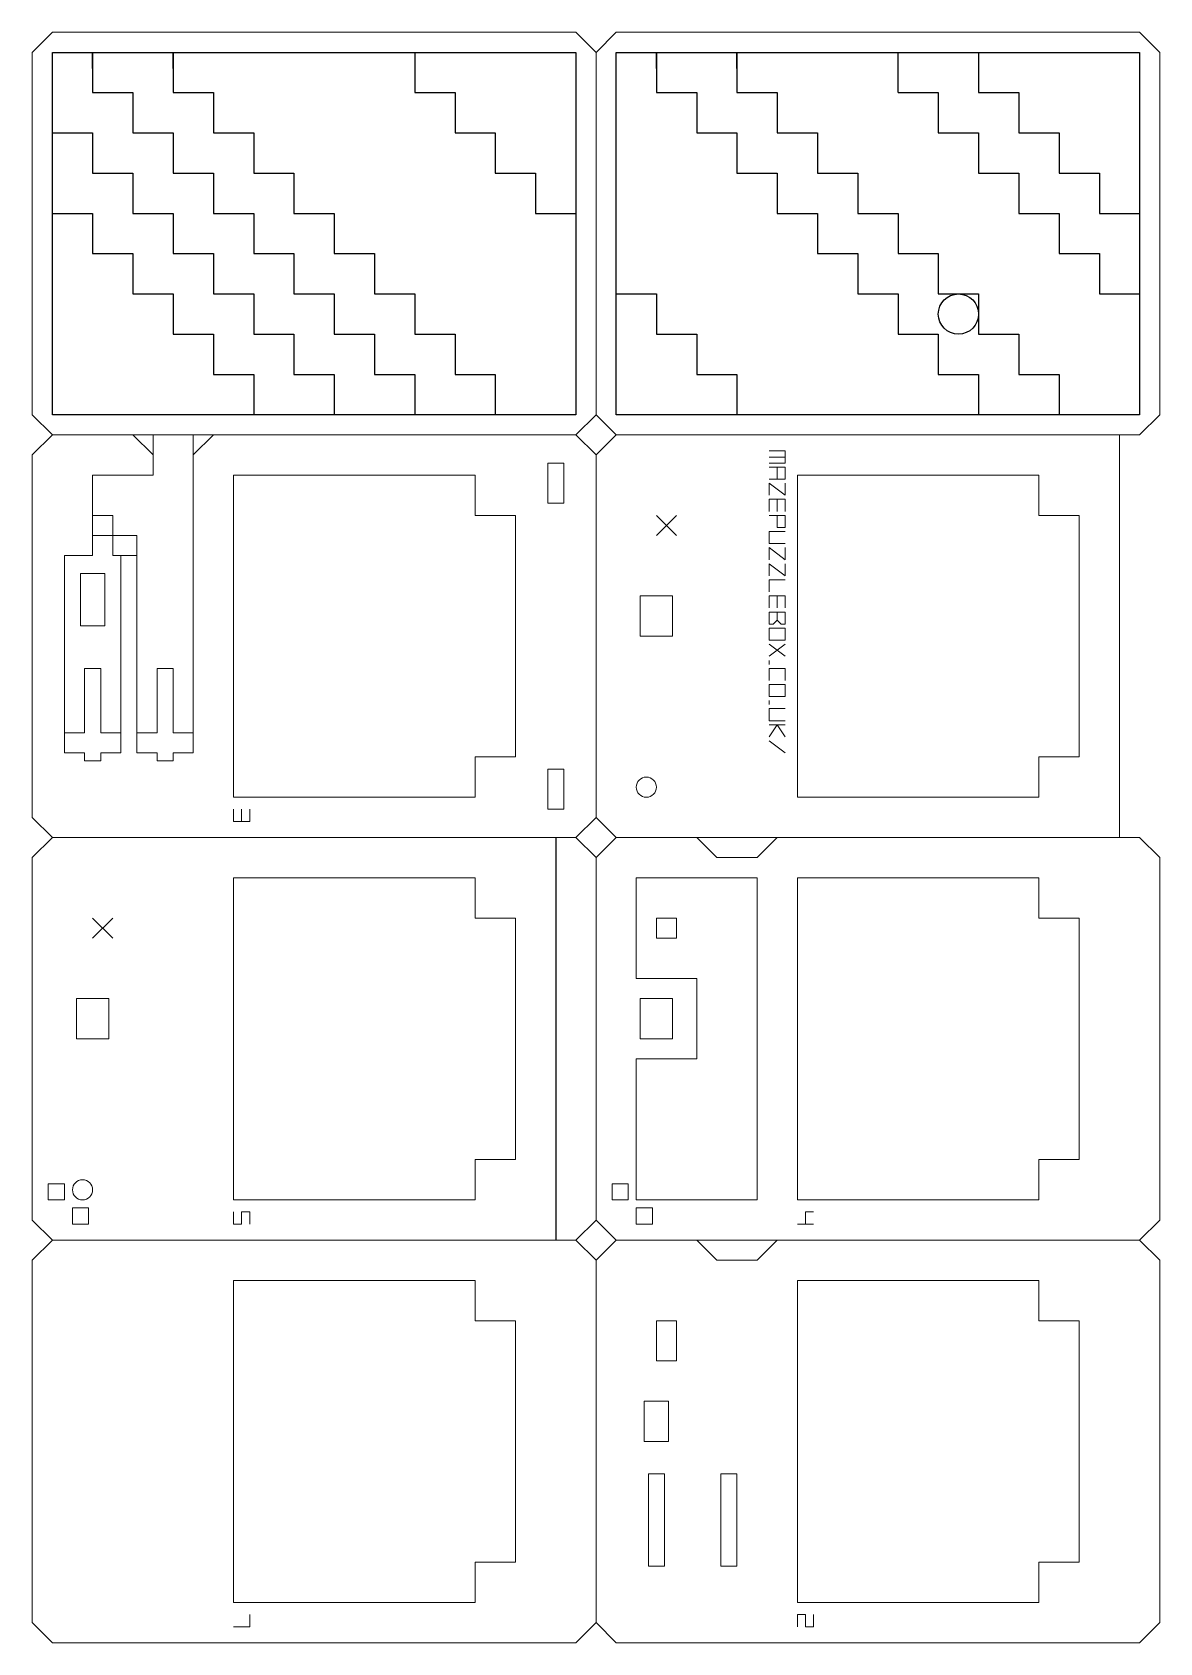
# Model space of a CAD drawing. Header units: millimetres. Extents: x 0 to 280, y 0 to 400.
import ezdxf

# ---------------------------------------------------------------- set-up
doc = ezdxf.new("R2010")
doc.units = ezdxf.units.MM
for name, color, linetype, lineweight in [('cuts', 7, 'CONTINUOUS', 0), ('etch', 5, 'CONTINUOUS', 5), ('patterns', 3, 'CONTINUOUS', 0)]:
    doc.layers.add(name, color=color, linetype=linetype, lineweight=lineweight)

msp = doc.modelspace()

# ---------------------------------------------------------------- linework, layer by layer
at = {"layer": 'cuts', "color": 7}
for p, q in [((0, 395), (5, 400)), ((135, 400), (5, 400)), ((135, 400), (140, 395)), ((145, 400), (140, 395)), ((275, 400), (145, 400)), ((275, 400), (280, 395)), ((0, 395), (0, 305)), ((140, 395), (140, 305)), ((280, 305), (280, 395)), ((0, 305), (5, 300)), ((135, 300), (140, 305)), ((140, 305), (145, 300)), ((280, 305), (275, 300)), ((0, 295), (5, 300)), ((135, 300), (5, 300)), ((25, 300), (30, 295)), ((30, 300), (30, 290)), ((40, 295), (45, 300)), ((40, 221), (40, 300)), ((135, 300), (140, 295)), ((140, 295), (145, 300)), ((275, 300), (145, 300)), ((270, 300), (270, 200)), ((0, 295), (0, 205)), ((128, 293), (132, 293)), ((128, 283), (128, 293)), ((132, 293), (132, 283)), ((140, 295), (140, 205)), ((15, 290), (15, 270)), ((30, 290), (15, 290)), ((50, 290), (50, 210)), ((110, 290), (50, 290)), ((110, 280), (110, 290)), ((190, 210), (190, 290)), ((250, 290), (190, 290)), ((250, 280), (250, 290)), ((15, 280), (20, 280)), ((20, 280), (20, 270)), ((120, 280), (110, 280)), ((120, 220), (120, 280)), ((132, 283), (128, 283)), ((260, 280), (250, 280)), ((260, 220), (260, 280)), ((20, 275), (15, 275)), ((20, 275), (26, 275)), ((26, 275), (26, 221)), ((8, 221), (8, 270)), ((8, 270), (15, 270)), ((20, 270), (26, 270)), ((22, 270), (22, 221)), ((12, 265.55), (12, 252.55)), ((18, 265.55), (12, 265.55)), ((18, 252.55), (18, 265.55)), ((151, 260), (151, 250)), ((159, 260), (151, 260)), ((159, 250), (159, 260)), ((12, 252.55), (18, 252.55)), ((151, 250), (159, 250)), ((13, 226), (13, 242)), ((13, 242), (17, 242)), ((17, 242), (17, 226)), ((31, 226), (31, 242)), ((31, 242), (35, 242)), ((35, 242), (35, 226)), ((8, 226), (13, 226)), ((17, 226), (22, 226)), ((26, 226), (31, 226)), ((35, 226), (40, 226)), ((8, 221), (13, 221)), ((13, 221), (13, 219)), ((17, 219), (17, 221)), ((17, 221), (22, 221)), ((26, 221), (31, 221)), ((31, 221), (31, 219)), ((35, 219), (35, 221)), ((35, 221), (40, 221)), ((110, 210), (110, 220)), ((110, 220), (120, 220)), ((250, 210), (250, 220)), ((250, 220), (260, 220)), ((13, 219), (17, 219)), ((31, 219), (35, 219)), ((132, 217), (128, 217)), ((128, 217), (128, 207)), ((132, 207), (132, 217)), ((50, 210), (110, 210)), ((190, 210), (250, 210)), ((0, 205), (5, 200)), ((128, 207), (132, 207)), ((140, 205), (135, 200)), ((140, 205), (145, 200)), ((5, 200), (0, 195)), ((135, 200), (5, 200)), ((135, 200), (140, 195)), ((140, 195), (145, 200)), ((275, 200), (145, 200)), ((165, 200), (170, 195)), ((180, 195), (185, 200)), ((280, 195), (275, 200)), ((0, 195), (0, 105)), ((140, 105), (140, 195)), ((170, 195), (180, 195)), ((280, 105), (280, 195)), ((50, 190), (50, 110)), ((110, 190), (50, 190)), ((110, 180), (110, 190)), ((190, 190), (190, 110)), ((250, 190), (190, 190)), ((250, 180), (250, 190)), ((120, 180), (110, 180)), ((120, 120), (120, 180)), ((160, 180), (155, 180)), ((155, 180), (155, 175)), ((160, 175), (160, 180)), ((260, 180), (250, 180)), ((260, 120), (260, 180)), ((155, 175), (160, 175)), ((11, 160), (11, 150)), ((19, 160), (11, 160)), ((19, 150), (19, 160)), ((151, 160), (151, 150)), ((159, 160), (151, 160)), ((159, 150), (159, 160)), ((11, 150), (19, 150)), ((151, 150), (159, 150)), ((110, 110), (110, 120)), ((110, 120), (120, 120)), ((250, 110), (250, 120)), ((250, 120), (260, 120)), ((4, 114), (8, 114)), ((4, 110), (4, 114)), ((8, 114), (8, 110)), ((8, 110), (4, 110)), ((10, 108), (14, 108)), ((10, 104), (10, 108)), ((14, 108), (14, 104)), ((50, 110), (110, 110)), ((190, 110), (250, 110)), ((0, 105), (5, 100)), ((14, 104), (10, 104)), ((140, 105), (135, 100)), ((140, 105), (145, 100)), ((275, 100), (280, 105)), ((0, 95), (5, 100)), ((5, 100), (135, 100)), ((135, 100), (140, 95)), ((140, 95), (145, 100)), ((145, 100), (275, 100)), ((165, 100), (170, 95)), ((180, 95), (185, 100)), ((275, 100), (280, 95)), ((0, 95), (0, 5)), ((140, 95), (140, 5)), ((170, 95), (180, 95)), ((280, 5), (280, 95)), ((50, 90), (50, 10)), ((110, 90), (50, 90)), ((110, 80), (110, 90)), ((190, 90), (190, 10)), ((250, 90), (190, 90)), ((250, 80), (250, 90)), ((120, 80), (110, 80)), ((120, 20), (120, 80)), ((260, 80), (250, 80)), ((260, 80), (250, 80)), ((260, 20), (260, 80)), ((152, 60), (152, 50)), ((158, 60), (152, 60)), ((158, 50), (158, 60)), ((152, 50), (158, 50)), ((110, 10), (110, 20)), ((110, 20), (120, 20)), ((250, 10), (250, 20)), ((250, 20), (260, 20)), ((50, 10), (110, 10)), ((190, 10), (250, 10)), ((5, 0), (0, 5)), ((135, 0), (140, 5)), ((145, 0), (140, 5)), ((275, 0), (280, 5)), ((280, 5), (280, 5)), ((5, 0), (135, 0)), ((145, 0), (275, 0))]:
    msp.add_line(p, q, dxfattribs=at)
at = {"layer": 'etch', "color": 3}
for points in [[(54, 207), (54, 204), (50, 204), (50, 207)], [(52, 207), (52, 204)], [(54, 104), (54, 107), (52, 107), (52, 104), (50, 104), (50, 107)], [(194, 104), (190, 104)], [(194, 107), (192, 107), (192, 104)], [(54, 7), (54, 4), (50, 4)], [(194, 7), (194, 4), (192, 4), (192, 7), (190, 7), (190, 4)]]:
    msp.add_lwpolyline(points, dxfattribs=at)
at = {"layer": 'etch', "color": 5}
for points in [[(150, 190), (180, 190), (180, 110), (150, 110), (150, 145), (165, 145), (165, 165), (150, 165), (150, 190)], [(148, 110), (148, 114), (144, 114), (144, 110), (148, 110)], [(150, 108), (154, 108), (154, 104), (150, 104), (150, 108)], [(155, 80), (155, 70), (160, 70), (160, 80), (155, 80)], [(153, 19), (153, 42), (157, 42), (157, 19), (153, 19)], [(171, 19), (171, 42), (175, 42), (175, 19), (171, 19)]]:
    msp.add_lwpolyline(points, dxfattribs=at)
at = {"layer": 'patterns', "color": 3, "linetype": 'CONTINUOUS', "lineweight": -3}
for p, q in [((5, 305), (5, 395)), ((5, 395), (135, 395)), ((15, 391), (15, 395)), ((15, 395), (15, 385)), ((35, 391), (35, 395)), ((35, 395), (35, 385)), ((95, 395), (95, 385)), ((135, 395), (135, 305)), ((145, 305), (145, 395)), ((145, 395), (275, 395)), ((155, 391), (155, 395)), ((155, 395), (155, 385)), ((175, 391), (175, 395)), ((175, 395), (175, 385)), ((215, 385), (215, 395)), ((235, 395), (235, 385)), ((275, 395), (275, 305)), ((15, 385), (25, 385)), ((25, 385), (25, 375)), ((35, 385), (45, 385)), ((45, 385), (45, 375)), ((95, 385), (105, 385)), ((105, 385), (105, 375)), ((155, 385), (165, 385)), ((165, 385), (165, 375)), ((175, 385), (185, 385)), ((185, 385), (185, 375)), ((215, 385), (225, 385)), ((225, 385), (225, 375)), ((235, 385), (245, 385)), ((245, 385), (245, 375)), ((5, 375), (15, 375)), ((15, 375), (15, 365)), ((25, 375), (35, 375)), ((35, 375), (35, 365)), ((45, 375), (55, 375)), ((55, 375), (55, 365)), ((105, 375), (115, 375)), ((115, 375), (115, 365)), ((165, 375), (175, 375)), ((175, 375), (175, 365)), ((185, 375), (195, 375)), ((195, 375), (195, 365)), ((225, 375), (235, 375)), ((235, 375), (235, 365)), ((245, 375), (255, 375)), ((255, 375), (255, 365)), ((15, 365), (25, 365)), ((25, 365), (25, 355)), ((35, 365), (45, 365)), ((45, 365), (45, 355)), ((55, 365), (65, 365)), ((65, 365), (65, 355)), ((115, 365), (125, 365)), ((125, 365), (125, 355)), ((175, 365), (185, 365)), ((185, 365), (185, 355)), ((195, 365), (205, 365)), ((205, 365), (205, 355)), ((235, 365), (245, 365)), ((245, 365), (245, 355)), ((255, 365), (265, 365)), ((265, 365), (265, 355)), ((5, 355), (15, 355)), ((15, 355), (15, 345)), ((25, 355), (35, 355)), ((35, 355), (35, 345)), ((45, 355), (55, 355)), ((55, 355), (55, 345)), ((65, 355), (75, 355)), ((75, 355), (75, 345)), ((125, 355), (135, 355)), ((185, 355), (195, 355)), ((195, 355), (195, 345)), ((205, 355), (215, 355)), ((215, 355), (215, 345)), ((245, 355), (255, 355)), ((255, 355), (255, 345)), ((265, 355), (275, 355)), ((15, 345), (25, 345)), ((25, 345), (25, 335)), ((35, 345), (45, 345)), ((45, 345), (45, 335)), ((55, 345), (65, 345)), ((65, 345), (65, 335)), ((75, 345), (85, 345)), ((85, 345), (85, 335)), ((195, 345), (205, 345)), ((205, 345), (205, 335)), ((215, 345), (225, 345)), ((225, 345), (225, 335)), ((255, 345), (265, 345)), ((265, 345), (265, 335)), ((25, 335), (35, 335)), ((35, 335), (35, 325)), ((45, 335), (55, 335)), ((55, 335), (55, 325)), ((65, 335), (75, 335)), ((75, 335), (75, 325)), ((85, 335), (95, 335)), ((95, 335), (95, 325)), ((145, 335), (155, 335)), ((155, 335), (155, 325)), ((205, 335), (215, 335)), ((215, 335), (215, 325)), ((225, 335), (235, 335)), ((235, 335), (235, 325)), ((265, 335), (275, 335)), ((35, 325), (45, 325)), ((45, 325), (45, 315)), ((55, 325), (65, 325)), ((65, 325), (65, 315)), ((75, 325), (85, 325)), ((85, 325), (85, 315)), ((95, 325), (105, 325)), ((105, 325), (105, 315)), ((155, 325), (165, 325)), ((165, 325), (165, 315)), ((215, 325), (225, 325)), ((225, 325), (225, 315)), ((235, 325), (245, 325)), ((245, 325), (245, 315)), ((45, 315), (55, 315)), ((55, 315), (55, 305)), ((65, 315), (75, 315)), ((75, 315), (75, 305)), ((85, 315), (95, 315)), ((95, 315), (95, 305)), ((105, 315), (115, 315)), ((115, 315), (115, 305)), ((165, 315), (175, 315)), ((175, 315), (175, 305)), ((225, 315), (235, 315)), ((235, 315), (235, 305)), ((245, 315), (255, 315)), ((255, 315), (255, 305)), ((135, 305), (5, 305)), ((275, 305), (145, 305))]:
    msp.add_line(p, q, dxfattribs=at)
at = {"layer": 'patterns', "color": 3}
for p, q in [((183, 296), (187, 296)), ((187, 296), (187, 293)), ((187, 294.5), (183, 294.5)), ((187, 293), (183, 293)), ((183, 292), (187, 292)), ((185, 292), (185, 289)), ((187, 292), (187, 289)), ((187, 289), (183, 289)), ((183, 288), (183, 285)), ((187, 285), (183, 288)), ((187, 288), (187, 285)), ((183, 284), (183, 281)), ((187, 284), (183, 284)), ((185, 284), (185, 281)), ((187, 281), (187, 284)), ((183, 280), (187, 280)), ((185, 280), (185, 277)), ((187, 280), (187, 277)), ((183, 276), (183, 273)), ((187, 276), (183, 276)), ((185, 277), (187, 277)), ((183, 273), (187, 273)), ((183, 272), (183, 269)), ((187, 269), (183, 272)), ((187, 272), (187, 269)), ((183, 268), (183, 265)), ((187, 265), (183, 268)), ((187, 268), (187, 265)), ((183, 264), (183, 261)), ((187, 264), (183, 264)), ((183, 260), (183, 257)), ((187, 260), (183, 260)), ((185, 257), (185, 260)), ((187, 257), (187, 260)), ((183, 256), (183, 253)), ((187, 256), (183, 256)), ((185, 254), (185, 256)), ((187, 253), (187, 256)), ((183, 253), (184, 253)), ((183, 249), (183, 252)), ((183, 252), (187, 252)), ((184, 253), (185, 254)), ((184.5, 253.5), (184.5, 253.5)), ((185, 254), (186, 253)), ((186, 253), (187, 253)), ((187, 252), (187, 249)), ((187, 249), (183, 249)), ((183, 248), (187, 245)), ((187, 248), (183, 245)), ((183, 244), (183, 243)), ((183, 242), (183, 239)), ((187, 242), (183, 242)), ((187, 239), (187, 242)), ((183, 235), (183, 238)), ((183, 238), (187, 238)), ((187, 238), (187, 235)), ((187, 235), (183, 235)), ((183, 234), (183, 233)), ((183, 232), (183, 229)), ((187, 232), (183, 232)), ((183, 229), (187, 229)), ((187, 228), (183, 228)), ((185, 228), (183, 225)), ((185, 228), (187, 225)), ((183, 224), (187, 221))]:
    msp.add_line(p, q, dxfattribs=at)
at = {"layer": 'patterns', "color": 3, "lineweight": -3}
for p, q in [((155, 275), (160, 280)), ((155, 280), (160, 275)), ((130, 200), (130, 100)), ((15, 175), (20, 180)), ((15, 180), (20, 175))]:
    msp.add_line(p, q, dxfattribs=at)
at = {"layer": 'patterns', "color": 3, "linetype": 'CONTINUOUS', "lineweight": -3}
msp.add_circle((230, 330), 5, dxfattribs=at)
at = {"layer": 'patterns', "color": 3}
for centre in [(152.5, 212.5), (12.5, 112.5)]:
    msp.add_circle(centre, 2.5, dxfattribs=at)

doc.saveas('drawing.dxf')
